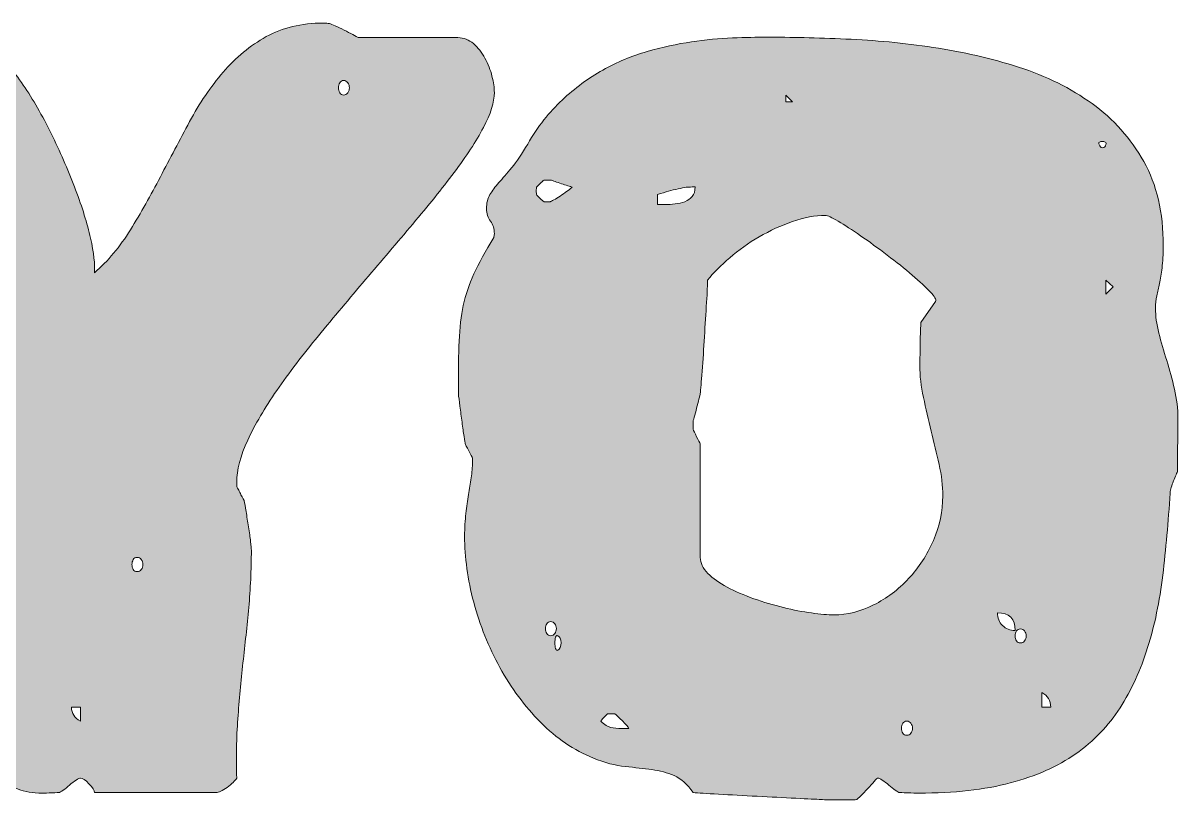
# Model space of a CAD drawing. Header units: inches. Extents: x 148 to 933, y -904 to -174.
# Drawn here: x 353.2 to 534.1, y -559.5 to -437.8 of the extents above; entities that cross this region are included whole.
import ezdxf

# ---------------------------------------------------------------- set-up
doc = ezdxf.new("R2010")
doc.units = ezdxf.units.IN
doc.header["$MEASUREMENT"] = 0
doc.layers.add('Layer 1', color=7, linetype='Continuous')

# ---------------------------------------------------------------- blocks, each defined once
blk = doc.blocks.new('block 4')
at = {"layer": 'Layer 1', "true_color": 0xce432c}
h = blk.add_hatch(color=22, dxfattribs=at)
h.dxf.hatch_style = 2
edge = h.paths.add_edge_path()
edge.add_spline(control_points=[(351.07, -538.25), (350.96, -537.22), (350.73, -535.89), (350.37, -534.29), (350.02, -532.68), (349.64, -531.02), (349.23, -529.3), (348.82, -527.59), (348.45, -525.91), (348.13, -524.28), (347.8, -522.65), (347.63, -521.29), (347.63, -520.19), (347.63, -518.78), (347.84, -517.46), (348.25, -516.23), (348.66, -515.01), (348.86, -513.74), (348.86, -512.43), (348.86, -510.91), (348.52, -509.24), (347.84, -507.41), (347.16, -505.58), (346.41, -503.64), (345.59, -501.57), (344.78, -499.5), (344.03, -497.32), (343.35, -495.03), (342.66, -492.75), (342.33, -490.43), (342.33, -488.09), (342.16, -488.09), (341.9, -488.14), (341.55, -488.25), (341.19, -488.36), (340.79, -488.5), (340.32, -488.66), (339.86, -488.82), (339.41, -488.96), (338.98, -489.07), (338.54, -489.18), (338.19, -489.23), (337.91, -489.23), (337.8, -489.23), (337.72, -489.21), (337.67, -489.15), (336.47, -488.55), (334.94, -487.27), (333.09, -485.31), (331.24, -483.35), (329.28, -481), (327.21, -478.24), (325.14, -475.5), (323.06, -472.52), (320.96, -469.3), (318.86, -466.09), (316.99, -462.93), (315.33, -459.82), (313.66, -456.72), (312.32, -453.82), (311.28, -451.12), (310.25, -448.43), (309.73, -446.24), (309.73, -444.55), (309.73, -444.28), (309.87, -443.89), (310.14, -443.4), (310.41, -442.91), (310.74, -442.42), (311.12, -441.93), (311.5, -441.44), (311.87, -441.01), (312.22, -440.63), (312.57, -440.25), (312.86, -440.05), (313.08, -440.05), (313.08, -440.05), (344.37, -440.05), (344.37, -440.05), (345.78, -440.05), (347.28, -440.79), (348.86, -442.26), (350.44, -443.73), (351.99, -445.61), (353.52, -447.9), (355.04, -450.18), (356.48, -452.74), (357.85, -455.58), (359.21, -458.41), (360.41, -461.19), (361.44, -463.91), (362.48, -466.63), (363.25, -469.15), (363.77, -471.47), (364.29, -473.78), (364.49, -475.59), (364.38, -476.9), (366.51, -475.05), (368.38, -472.8), (370.02, -470.16), (371.65, -467.52), (373.22, -464.75), (374.72, -461.87), (376.21, -458.98), (377.74, -456.09), (379.29, -453.21), (380.84, -450.32), (382.6, -447.73), (384.56, -445.45), (386.52, -443.16), (388.77, -441.31), (391.3, -439.89), (393.83, -438.48), (396.81, -437.77), (400.25, -437.77), (400.25, -437.77), (400.82, -437.77), (400.82, -437.77), (400.93, -437.82), (401.06, -437.85), (401.22, -437.85), (401.39, -437.9), (401.69, -438.03), (402.12, -438.22), (402.56, -438.41), (403.02, -438.62), (403.51, -438.87), (404, -439.11), (404.45, -439.35), (404.86, -439.56), (405.27, -439.78), (405.56, -439.95), (405.72, -440.05), (405.72, -440.05), (421.32, -440.05), (421.32, -440.05), (422.25, -440.05), (423.06, -440.37), (423.77, -440.99), (424.48, -441.62), (425.08, -442.38), (425.57, -443.28), (426.06, -444.18), (426.43, -445.12), (426.67, -446.1), (426.92, -447.08), (427.04, -447.92), (427.04, -448.63), (427.04, -450.16), (426.47, -452), (425.32, -454.15), (424.18, -456.3), (422.66, -458.64), (420.75, -461.17), (418.84, -463.7), (416.68, -466.4), (414.26, -469.26), (411.83, -472.12), (409.37, -475.02), (406.86, -477.96), (404.36, -480.9), (401.89, -483.84), (399.47, -486.78), (397.04, -489.72), (394.88, -492.57), (392.97, -495.32), (391.07, -498.07), (389.54, -500.67), (388.4, -503.12), (387.26, -505.57), (386.68, -507.78), (386.68, -509.74), (386.68, -509.74), (386.68, -510.39), (386.68, -510.39), (386.68, -510.45), (386.75, -510.58), (386.89, -510.8), (387.02, -511.02), (387.15, -511.25), (387.26, -511.49), (387.36, -511.74), (387.49, -511.97), (387.62, -512.19), (387.76, -512.41), (387.83, -512.54), (387.83, -512.6), (387.94, -512.98), (388.04, -513.55), (388.15, -514.31), (388.26, -515.08), (388.39, -515.88), (388.52, -516.72), (388.66, -517.57), (388.77, -518.33), (388.85, -519.01), (388.93, -519.69), (388.97, -520.14), (388.97, -520.36), (388.97, -523.46), (388.83, -526.46), (388.56, -529.34), (388.29, -532.23), (387.99, -535.12), (387.66, -538), (387.34, -540.89), (387.06, -543.82), (386.85, -546.79), (386.63, -549.75), (386.57, -552.84), (386.68, -556.06), (386.41, -556.49), (385.91, -556.98), (385.17, -557.53), (384.44, -558.07), (383.85, -558.34), (383.42, -558.34), (383.42, -558.34), (364.38, -558.34), (364.38, -558.34), (364.38, -558.02), (364.1, -557.55), (363.52, -556.96), (362.95, -556.36), (362.5, -556.06), (362.18, -556.06), (362.07, -556.06), (361.85, -556.17), (361.52, -556.38), (361.2, -556.6), (360.85, -556.86), (360.5, -557.16), (360.15, -557.46), (359.81, -557.73), (359.48, -557.98), (359.15, -558.22), (358.94, -558.34), (358.83, -558.34), (358.77, -558.34), (358.42, -558.36), (357.76, -558.39), (357.11, -558.41), (356.59, -558.43), (356.21, -558.43), (354.69, -558.43), (353.44, -558.22), (352.45, -557.81), (351.47, -557.41), (350.71, -556.82), (350.17, -556.06), (349.62, -555.3), (349.24, -554.36), (349.02, -553.24), (348.81, -552.12), (348.7, -550.86), (348.7, -549.44), (348.7, -548.46), (348.82, -547.52), (349.06, -546.62), (349.31, -545.72), (349.58, -544.84), (349.88, -543.97), (350.18, -543.1), (350.45, -542.24), (350.7, -541.39), (350.94, -540.55), (351.07, -539.72), (351.07, -538.9), (351.07, -538.9), (351.07, -538.25), (351.07, -538.25)], knot_values=[0, 0, 0, 0, 1, 1, 1, 2, 2, 2, 3, 3, 3, 4, 4, 4, 5, 5, 5, 6, 6, 6, 7, 7, 7, 8, 8, 8, 9, 9, 9, 10, 10, 10, 11, 11, 11, 12, 12, 12, 13, 13, 13, 14, 14, 14, 15, 15, 15, 16, 16, 16, 17, 17, 17, 18, 18, 18, 19, 19, 19, 20, 20, 20, 21, 21, 21, 22, 22, 22, 23, 23, 23, 24, 24, 24, 25, 25, 25, 26, 26, 26, 27, 27, 27, 28, 28, 28, 29, 29, 29, 30, 30, 30, 31, 31, 31, 32, 32, 32, 33, 33, 33, 34, 34, 34, 35, 35, 35, 36, 36, 36, 37, 37, 37, 38, 38, 38, 39, 39, 39, 40, 40, 40, 41, 41, 41, 42, 42, 42, 43, 43, 43, 44, 44, 44, 45, 45, 45, 46, 46, 46, 47, 47, 47, 48, 48, 48, 49, 49, 49, 50, 50, 50, 51, 51, 51, 52, 52, 52, 53, 53, 53, 54, 54, 54, 55, 55, 55, 56, 56, 56, 57, 57, 57, 58, 58, 58, 59, 59, 59, 60, 60, 60, 61, 61, 61, 62, 62, 62, 63, 63, 63, 64, 64, 64, 65, 65, 65, 66, 66, 66, 67, 67, 67, 68, 68, 68, 69, 69, 69, 70, 70, 70, 71, 71, 71, 72, 72, 72, 73, 73, 73, 74, 74, 74, 75, 75, 75, 76, 76, 76, 77, 77, 77, 78, 78, 78, 79, 79, 79, 80, 80, 80, 81, 81, 81, 82, 82, 82, 83, 83, 83, 84, 84, 84, 85, 85, 85, 86, 86, 86, 87, 87, 87, 88, 88, 88, 89, 89, 89, 90, 90, 90, 90], degree=3, periodic=1)
edge = h.paths.add_edge_path()
edge.add_spline(control_points=[(327.05, -451.25), (327.05, -451.25), (327.62, -451.25), (327.62, -451.25), (327.73, -450.43), (327.54, -449.79), (327.05, -449.33), (326.56, -448.86), (325.95, -448.52), (325.21, -448.3), (324.47, -448.09), (323.71, -447.95), (322.92, -447.9), (322.13, -447.84), (321.47, -447.81), (320.92, -447.81), (320.81, -447.81), (320.62, -447.83), (320.35, -447.86), (320.08, -447.88), (319.89, -447.9), (319.78, -447.9), (320.05, -448.33), (320.55, -448.77), (321.29, -449.2), (322.02, -449.64), (322.77, -449.99), (323.54, -450.27), (324.41, -450.65), (325.39, -450.97), (326.48, -451.25), (326.48, -451.25), (327.05, -451.25), (327.05, -451.25)], knot_values=[0, 0, 0, 0, 1, 1, 1, 2, 2, 2, 3, 3, 3, 4, 4, 4, 5, 5, 5, 6, 6, 6, 7, 7, 7, 8, 8, 8, 9, 9, 9, 10, 10, 10, 11, 11, 11, 11], degree=3, periodic=1)
edge = h.paths.add_edge_path()
edge.add_spline(control_points=[(328.76, -452.39), (328.82, -452.5), (328.98, -452.69), (329.25, -452.96), (329.53, -453.23), (329.72, -453.4), (329.83, -453.45), (329.83, -453.45), (330.07, -453.45), (330.07, -453.45), (330.12, -453.51), (330.23, -453.53), (330.4, -453.53), (330.45, -453.53), (330.55, -453.52), (330.68, -453.49), (330.82, -453.47), (330.91, -453.45), (330.97, -453.45), (330.86, -453.34), (330.67, -453.15), (330.4, -452.88), (330.12, -452.61), (329.93, -452.44), (329.83, -452.39), (329.83, -452.34), (329.76, -452.31), (329.62, -452.31), (329.49, -452.31), (329.36, -452.31), (329.25, -452.31), (329.2, -452.31), (329.12, -452.31), (329.01, -452.31), (328.9, -452.31), (328.82, -452.34), (328.76, -452.39)], knot_values=[0, 0, 0, 0, 1, 1, 1, 2, 2, 2, 3, 3, 3, 4, 4, 4, 5, 5, 5, 6, 6, 6, 7, 7, 7, 8, 8, 8, 9, 9, 9, 10, 10, 10, 11, 11, 11, 12, 12, 12, 12], degree=3, periodic=1)
edge = h.paths.add_edge_path()
edge.add_spline(control_points=[(332.03, -453.45), (331.76, -453.45), (331.55, -453.56), (331.42, -453.78), (331.28, -454), (331.21, -454.26), (331.21, -454.56), (331.21, -454.85), (331.28, -455.11), (331.42, -455.33), (331.55, -455.55), (331.76, -455.66), (332.03, -455.66), (332.3, -455.66), (332.52, -455.55), (332.68, -455.33), (332.85, -455.11), (332.93, -454.85), (332.93, -454.56), (332.93, -454.26), (332.85, -454), (332.68, -453.78), (332.52, -453.56), (332.3, -453.45), (332.03, -453.45)], knot_values=[0, 0, 0, 0, 1, 1, 1, 2, 2, 2, 3, 3, 3, 4, 4, 4, 5, 5, 5, 6, 6, 6, 7, 7, 7, 8, 8, 8, 8], degree=3, periodic=1)
edge = h.paths.add_edge_path()
edge.add_spline(control_points=[(345.43, -462.36), (345.7, -463.06), (346.2, -463.5), (346.94, -463.66), (347.68, -463.83), (348.29, -463.91), (348.78, -463.91), (348.78, -463.91), (348.78, -462.36), (348.78, -462.36), (348.78, -462.36), (345.43, -462.36), (345.43, -462.36)], knot_values=[0, 0, 0, 0, 1, 1, 1, 2, 2, 2, 3, 3, 3, 4, 4, 4, 4], degree=3, periodic=1)
edge = h.paths.add_edge_path()
edge.add_spline(control_points=[(360.79, -544.95), (360.79, -545.93), (361.25, -546.66), (362.18, -547.15), (362.18, -547.15), (362.18, -544.95), (362.18, -544.95), (362.18, -544.95), (360.79, -544.95), (360.79, -544.95)], knot_values=[0, 0, 0, 0, 1, 1, 1, 2, 2, 2, 3, 3, 3, 3], degree=3, periodic=1)
edge = h.paths.add_edge_path()
edge.add_spline(control_points=[(371.08, -521.5), (370.81, -521.5), (370.6, -521.61), (370.47, -521.83), (370.33, -522.05), (370.26, -522.31), (370.26, -522.6), (370.26, -522.9), (370.33, -523.16), (370.47, -523.38), (370.6, -523.6), (370.81, -523.71), (371.08, -523.71), (371.35, -523.71), (371.57, -523.6), (371.73, -523.38), (371.9, -523.16), (371.98, -522.9), (371.98, -522.6), (371.98, -522.31), (371.9, -522.05), (371.73, -521.83), (371.57, -521.61), (371.35, -521.5), (371.08, -521.5)], knot_values=[0, 0, 0, 0, 1, 1, 1, 2, 2, 2, 3, 3, 3, 4, 4, 4, 5, 5, 5, 6, 6, 6, 7, 7, 7, 8, 8, 8, 8], degree=3, periodic=1)
edge = h.paths.add_edge_path()
edge.add_spline(control_points=[(403.43, -446.75), (403.16, -446.75), (402.95, -446.88), (402.82, -447.12), (402.68, -447.37), (402.61, -447.62), (402.61, -447.9), (402.61, -448.17), (402.68, -448.43), (402.82, -448.67), (402.95, -448.92), (403.16, -449.04), (403.43, -449.04), (403.7, -449.04), (403.92, -448.92), (404.08, -448.67), (404.25, -448.43), (404.33, -448.17), (404.33, -447.9), (404.33, -447.62), (404.25, -447.37), (404.08, -447.12), (403.92, -446.88), (403.7, -446.75), (403.43, -446.75)], knot_values=[0, 0, 0, 0, 1, 1, 1, 2, 2, 2, 3, 3, 3, 4, 4, 4, 5, 5, 5, 6, 6, 6, 7, 7, 7, 8, 8, 8, 8], degree=3, periodic=1)
h = blk.add_hatch(color=22, dxfattribs=at)
h.dxf.hatch_style = 2
edge = h.paths.add_edge_path()
edge.add_spline(control_points=[(422.47, -503.69), (422.47, -503.58), (422.41, -503.2), (422.3, -502.55), (422.19, -501.9), (422.08, -501.15), (421.98, -500.3), (421.87, -499.46), (421.76, -498.63), (421.65, -497.81), (421.54, -496.99), (421.46, -496.34), (421.4, -495.85), (421.4, -495.85), (421.4, -495.36), (421.4, -495.36), (421.4, -492.25), (421.44, -489.67), (421.53, -487.6), (421.61, -485.53), (421.83, -483.66), (422.18, -482), (422.53, -480.34), (423.09, -478.7), (423.85, -477.06), (424.62, -475.43), (425.65, -473.52), (426.96, -471.34), (426.96, -471.29), (426.97, -471.21), (427, -471.1), (427.03, -470.99), (427.04, -470.88), (427.04, -470.77), (427.04, -470.01), (426.84, -469.35), (426.43, -468.81), (426.02, -468.27), (425.81, -467.61), (425.81, -466.85), (425.81, -465.98), (425.99, -465.24), (426.35, -464.64), (426.7, -464.04), (427.16, -463.42), (427.74, -462.77), (428.31, -462.11), (428.99, -461.32), (429.78, -460.4), (430.57, -459.47), (431.4, -458.24), (432.27, -456.72), (433.85, -454), (435.65, -451.69), (437.66, -449.82), (439.67, -447.94), (441.8, -446.37), (444.03, -445.12), (446.27, -443.87), (448.58, -442.9), (450.98, -442.22), (453.37, -441.54), (455.69, -441.03), (457.92, -440.71), (460.15, -440.38), (462.29, -440.18), (464.33, -440.09), (466.38, -440.01), (468.16, -439.97), (469.68, -439.97), (473.44, -439.97), (477.58, -440.07), (482.1, -440.26), (486.62, -440.45), (491.18, -440.88), (495.79, -441.57), (500.39, -442.25), (504.85, -443.28), (509.18, -444.67), (513.51, -446.06), (517.35, -447.97), (520.7, -450.39), (524.05, -452.81), (526.75, -455.83), (528.79, -459.46), (530.83, -463.08), (531.85, -467.48), (531.85, -472.65), (531.85, -474.01), (531.78, -475.17), (531.65, -476.12), (531.51, -477.07), (531.37, -477.89), (531.24, -478.57), (531.1, -479.25), (530.97, -479.89), (530.83, -480.49), (530.69, -481.09), (530.63, -481.75), (530.63, -482.45), (530.63, -483.65), (530.8, -484.94), (531.16, -486.33), (531.51, -487.72), (531.92, -489.15), (532.38, -490.62), (532.85, -492.09), (533.25, -493.59), (533.61, -495.12), (533.96, -496.64), (534.14, -498.19), (534.14, -499.77), (534.14, -500.1), (534.14, -500.66), (534.14, -501.45), (534.14, -502.24), (534.13, -503.07), (534.1, -503.94), (534.07, -504.81), (534.06, -505.64), (534.06, -506.43), (534.06, -507.22), (534.06, -507.78), (534.06, -508.1), (534, -508.21), (533.91, -508.43), (533.77, -508.76), (533.64, -509.08), (533.5, -509.43), (533.36, -509.78), (533.23, -510.13), (533.12, -510.46), (533.04, -510.76), (532.95, -511.06), (532.91, -511.29), (532.91, -511.45), (532.64, -515.92), (532.26, -520.19), (531.77, -524.28), (531.28, -528.36), (530.49, -532.15), (529.4, -535.63), (528.31, -539.12), (526.87, -542.27), (525.07, -545.07), (523.27, -547.88), (520.96, -550.27), (518.13, -552.26), (515.3, -554.25), (511.88, -555.77), (507.88, -556.83), (503.87, -557.9), (499.09, -558.43), (493.54, -558.43), (493.1, -558.43), (492.5, -558.41), (491.74, -558.39), (490.98, -558.36), (490.57, -558.34), (490.52, -558.34), (490.41, -558.34), (490.19, -558.22), (489.86, -557.98), (489.54, -557.73), (489.19, -557.46), (488.84, -557.16), (488.49, -556.86), (488.15, -556.6), (487.82, -556.38), (487.49, -556.17), (487.27, -556.06), (487.17, -556.06), (487.06, -556.06), (486.85, -556.24), (486.55, -556.59), (486.25, -556.94), (485.91, -557.32), (485.53, -557.73), (485.15, -558.14), (484.8, -558.51), (484.47, -558.83), (484.14, -559.16), (483.92, -559.35), (483.82, -559.41), (483.82, -559.46), (483.52, -559.49), (482.92, -559.49), (482.32, -559.49), (481.86, -559.49), (481.53, -559.49), (481.2, -559.49), (480.62, -559.49), (479.77, -559.49), (478.93, -559.49), (478.43, -559.46), (478.26, -559.41), (477.5, -559.41), (476.16, -559.35), (474.26, -559.24), (472.35, -559.13), (470.34, -559.02), (468.21, -558.92), (466.09, -558.81), (464.07, -558.7), (462.17, -558.59), (460.26, -558.48), (458.93, -558.4), (458.17, -558.34), (457.29, -557.04), (456.31, -556.15), (455.22, -555.69), (454.13, -555.23), (452.96, -554.91), (451.71, -554.75), (450.46, -554.59), (449.07, -554.42), (447.54, -554.26), (446.02, -554.1), (444.36, -553.66), (442.56, -552.95), (439.51, -551.7), (436.75, -549.82), (434.27, -547.32), (431.79, -544.81), (429.67, -541.95), (427.9, -538.74), (426.13, -535.53), (424.77, -532.12), (423.81, -528.53), (422.86, -524.93), (422.38, -521.48), (422.38, -518.15), (422.38, -516.85), (422.45, -515.66), (422.59, -514.6), (422.72, -513.54), (422.86, -512.56), (423, -511.66), (423.13, -510.76), (423.27, -509.89), (423.4, -509.04), (423.54, -508.2), (423.61, -507.34), (423.61, -506.47), (423.61, -506.47), (423.61, -505.9), (423.61, -505.9), (423.56, -505.79), (423.36, -505.42), (423.04, -504.8), (422.71, -504.17), (422.52, -503.8), (422.47, -503.69)], knot_values=[0, 0, 0, 0, 1, 1, 1, 2, 2, 2, 3, 3, 3, 4, 4, 4, 5, 5, 5, 6, 6, 6, 7, 7, 7, 8, 8, 8, 9, 9, 9, 10, 10, 10, 11, 11, 11, 12, 12, 12, 13, 13, 13, 14, 14, 14, 15, 15, 15, 16, 16, 16, 17, 17, 17, 18, 18, 18, 19, 19, 19, 20, 20, 20, 21, 21, 21, 22, 22, 22, 23, 23, 23, 24, 24, 24, 25, 25, 25, 26, 26, 26, 27, 27, 27, 28, 28, 28, 29, 29, 29, 30, 30, 30, 31, 31, 31, 32, 32, 32, 33, 33, 33, 34, 34, 34, 35, 35, 35, 36, 36, 36, 37, 37, 37, 38, 38, 38, 39, 39, 39, 40, 40, 40, 41, 41, 41, 42, 42, 42, 43, 43, 43, 44, 44, 44, 45, 45, 45, 46, 46, 46, 47, 47, 47, 48, 48, 48, 49, 49, 49, 50, 50, 50, 51, 51, 51, 52, 52, 52, 53, 53, 53, 54, 54, 54, 55, 55, 55, 56, 56, 56, 57, 57, 57, 58, 58, 58, 59, 59, 59, 60, 60, 60, 61, 61, 61, 62, 62, 62, 63, 63, 63, 64, 64, 64, 65, 65, 65, 66, 66, 66, 67, 67, 67, 68, 68, 68, 69, 69, 69, 70, 70, 70, 71, 71, 71, 72, 72, 72, 73, 73, 73, 74, 74, 74, 75, 75, 75, 76, 76, 76, 77, 77, 77, 78, 78, 78, 79, 79, 79, 80, 80, 80, 81, 81, 81, 82, 82, 82, 83, 83, 83, 84, 84, 84, 84], degree=3, periodic=1)
edge = h.paths.add_edge_path()
edge.add_spline(control_points=[(433.66, -463.5), (433.66, -463.5), (433.66, -463.74), (433.66, -463.74), (433.6, -463.8), (433.58, -463.91), (433.58, -464.07), (433.58, -464.18), (433.59, -464.29), (433.62, -464.4), (433.64, -464.51), (433.66, -464.59), (433.66, -464.64), (433.71, -464.75), (433.89, -464.94), (434.19, -465.21), (434.49, -465.49), (434.69, -465.65), (434.8, -465.71), (434.8, -465.76), (434.87, -465.79), (435.01, -465.79), (435.14, -465.79), (435.24, -465.79), (435.29, -465.79), (435.4, -465.79), (435.52, -465.79), (435.66, -465.79), (435.79, -465.79), (435.86, -465.76), (435.86, -465.71), (436.03, -465.65), (436.27, -465.53), (436.6, -465.34), (436.92, -465.15), (437.26, -464.93), (437.62, -464.69), (437.97, -464.44), (438.3, -464.21), (438.6, -463.99), (438.9, -463.77), (439.1, -463.61), (439.21, -463.5), (439.1, -463.45), (438.89, -463.36), (438.56, -463.25), (438.23, -463.15), (437.89, -463.04), (437.54, -462.93), (437.18, -462.82), (436.86, -462.71), (436.56, -462.6), (436.26, -462.49), (436.03, -462.41), (435.86, -462.36), (435.86, -462.36), (435.29, -462.36), (435.29, -462.36), (435.29, -462.36), (434.8, -462.36), (434.8, -462.36), (434.69, -462.47), (434.49, -462.66), (434.19, -462.93), (433.89, -463.2), (433.71, -463.39), (433.66, -463.5)], knot_values=[0, 0, 0, 0, 1, 1, 1, 2, 2, 2, 3, 3, 3, 4, 4, 4, 5, 5, 5, 6, 6, 6, 7, 7, 7, 8, 8, 8, 9, 9, 9, 10, 10, 10, 11, 11, 11, 12, 12, 12, 13, 13, 13, 14, 14, 14, 15, 15, 15, 16, 16, 16, 17, 17, 17, 18, 18, 18, 19, 19, 19, 20, 20, 20, 21, 21, 21, 22, 22, 22, 22], degree=3, periodic=1)
edge = h.paths.add_edge_path()
edge.add_spline(control_points=[(435.86, -531.55), (435.59, -531.55), (435.39, -531.66), (435.25, -531.88), (435.11, -532.1), (435.05, -532.35), (435.05, -532.65), (435.05, -532.95), (435.11, -533.21), (435.25, -533.43), (435.39, -533.65), (435.59, -533.76), (435.86, -533.76), (436.14, -533.76), (436.35, -533.65), (436.52, -533.43), (436.68, -533.21), (436.76, -532.95), (436.76, -532.65), (436.76, -532.35), (436.68, -532.1), (436.52, -531.88), (436.35, -531.66), (436.14, -531.55), (435.86, -531.55)], knot_values=[0, 0, 0, 0, 1, 1, 1, 2, 2, 2, 3, 3, 3, 4, 4, 4, 5, 5, 5, 6, 6, 6, 7, 7, 7, 8, 8, 8, 8], degree=3, periodic=1)
edge = h.paths.add_edge_path()
edge.add_spline(control_points=[(437.01, -533.76), (436.84, -533.65), (436.72, -533.73), (436.64, -534), (436.56, -534.27), (436.52, -534.57), (436.52, -534.9), (436.52, -535.23), (436.56, -535.51), (436.64, -535.76), (436.72, -536), (436.84, -536.1), (437.01, -536.04), (437.33, -535.83), (437.5, -535.43), (437.5, -534.86), (437.5, -534.29), (437.33, -533.92), (437.01, -533.76)], knot_values=[0, 0, 0, 0, 1, 1, 1, 2, 2, 2, 3, 3, 3, 4, 4, 4, 5, 5, 5, 6, 6, 6, 6], degree=3, periodic=1)
edge = h.paths.add_edge_path()
edge.add_spline(control_points=[(443.71, -547.15), (444.3, -547.7), (444.84, -548.02), (445.3, -548.13), (445.76, -548.24), (446.35, -548.3), (447.06, -548.3), (447.06, -548.3), (448.12, -548.3), (448.12, -548.3), (448.01, -548.08), (447.67, -547.69), (447.1, -547.11), (446.52, -546.54), (446.13, -546.17), (445.91, -546.01), (445.91, -546.01), (445.42, -546.01), (445.42, -546.01), (445.42, -546.01), (444.77, -546.01), (444.77, -546.01), (444.66, -546.12), (444.47, -546.31), (444.2, -546.58), (443.92, -546.85), (443.76, -547.04), (443.71, -547.15)], knot_values=[0, 0, 0, 0, 1, 1, 1, 2, 2, 2, 3, 3, 3, 4, 4, 4, 5, 5, 5, 6, 6, 6, 7, 7, 7, 8, 8, 8, 9, 9, 9, 9], degree=3, periodic=1)
edge = h.paths.add_edge_path()
edge.add_spline(control_points=[(452.61, -466.2), (452.61, -466.2), (453.75, -466.2), (453.75, -466.2), (454.3, -466.2), (454.84, -466.17), (455.39, -466.11), (455.93, -466.06), (456.44, -465.94), (456.9, -465.75), (457.36, -465.56), (457.74, -465.28), (458.04, -464.93), (458.34, -464.58), (458.49, -464.07), (458.49, -463.42), (458.38, -463.42), (458.15, -463.43), (457.8, -463.46), (457.44, -463.49), (457.21, -463.5), (457.1, -463.5), (456.78, -463.55), (456.35, -463.64), (455.84, -463.74), (455.32, -463.85), (454.82, -463.98), (454.33, -464.11), (453.84, -464.25), (453.26, -464.43), (452.61, -464.64), (452.61, -464.64), (452.61, -466.2), (452.61, -466.2)], knot_values=[0, 0, 0, 0, 1, 1, 1, 2, 2, 2, 3, 3, 3, 4, 4, 4, 5, 5, 5, 6, 6, 6, 7, 7, 7, 8, 8, 8, 9, 9, 9, 10, 10, 10, 11, 11, 11, 11], degree=3, periodic=1)
edge = h.paths.add_edge_path()
edge.add_spline(control_points=[(458.17, -500.92), (458.17, -500.92), (458.17, -501.41), (458.17, -501.41), (458.27, -501.62), (458.46, -502.02), (458.74, -502.59), (459.01, -503.16), (459.2, -503.53), (459.31, -503.69), (459.31, -503.69), (459.31, -521.5), (459.31, -521.5), (459.31, -522.37), (459.7, -523.2), (460.49, -523.99), (461.28, -524.78), (462.29, -525.5), (463.52, -526.16), (464.74, -526.81), (466.13, -527.41), (467.68, -527.96), (469.23, -528.5), (470.79, -528.96), (472.34, -529.34), (473.89, -529.73), (475.36, -530.01), (476.75, -530.2), (478.14, -530.39), (479.3, -530.49), (480.22, -530.49), (482.35, -530.49), (484.43, -529.97), (486.47, -528.94), (488.51, -527.9), (490.34, -526.53), (491.95, -524.81), (493.55, -523.09), (494.85, -521.11), (495.83, -518.85), (496.81, -516.59), (497.3, -514.26), (497.3, -511.86), (497.3, -510.28), (497.11, -508.64), (496.72, -506.92), (496.34, -505.2), (495.93, -503.46), (495.5, -501.69), (495.06, -499.92), (494.65, -498.17), (494.27, -496.42), (493.89, -494.68), (493.7, -493.02), (493.7, -491.44), (493.7, -491), (493.71, -490.42), (493.74, -489.68), (493.77, -488.95), (493.78, -488.21), (493.78, -487.48), (493.78, -486.74), (493.8, -486.1), (493.82, -485.56), (493.85, -485.01), (493.87, -484.71), (493.87, -484.66), (493.87, -484.66), (496.15, -481.39), (496.15, -481.39), (496.32, -481.12), (496.04, -480.61), (495.34, -479.88), (494.63, -479.14), (493.69, -478.27), (492.52, -477.26), (491.35, -476.26), (490.04, -475.21), (488.6, -474.12), (487.15, -473.03), (485.76, -472.02), (484.43, -471.1), (483.09, -470.17), (481.92, -469.41), (480.92, -468.81), (479.91, -468.21), (479.24, -467.91), (478.92, -467.91), (477.28, -467.91), (475.57, -468.23), (473.77, -468.85), (471.97, -469.48), (470.23, -470.28), (468.54, -471.26), (466.85, -472.24), (465.31, -473.33), (463.92, -474.53), (462.54, -475.73), (461.38, -476.9), (460.45, -478.04), (460.45, -478.7), (460.4, -479.87), (460.29, -481.55), (460.18, -483.24), (460.07, -485.03), (459.96, -486.91), (459.85, -488.78), (459.73, -490.58), (459.6, -492.3), (459.46, -494.01), (459.36, -495.2), (459.31, -495.85), (459.31, -495.96), (459.24, -496.23), (459.1, -496.67), (458.97, -497.1), (458.85, -497.58), (458.74, -498.1), (458.63, -498.61), (458.51, -499.09), (458.37, -499.53), (458.23, -499.96), (458.17, -500.24), (458.17, -500.34), (458.17, -500.34), (458.17, -500.92), (458.17, -500.92)], knot_values=[0, 0, 0, 0, 1, 1, 1, 2, 2, 2, 3, 3, 3, 4, 4, 4, 5, 5, 5, 6, 6, 6, 7, 7, 7, 8, 8, 8, 9, 9, 9, 10, 10, 10, 11, 11, 11, 12, 12, 12, 13, 13, 13, 14, 14, 14, 15, 15, 15, 16, 16, 16, 17, 17, 17, 18, 18, 18, 19, 19, 19, 20, 20, 20, 21, 21, 21, 22, 22, 22, 23, 23, 23, 24, 24, 24, 25, 25, 25, 26, 26, 26, 27, 27, 27, 28, 28, 28, 29, 29, 29, 30, 30, 30, 31, 31, 31, 32, 32, 32, 33, 33, 33, 34, 34, 34, 35, 35, 35, 36, 36, 36, 37, 37, 37, 38, 38, 38, 39, 39, 39, 40, 40, 40, 41, 41, 41, 42, 42, 42, 42], degree=3, periodic=1)
h.paths.add_polyline_path([(472.71, -450.1), (473.77, -450.1), (472.71, -449.04)])
edge = h.paths.add_edge_path()
edge.add_spline(control_points=[(491.66, -547.15), (491.39, -547.15), (491.18, -547.26), (491.05, -547.48), (490.91, -547.7), (490.84, -547.96), (490.84, -548.26), (490.84, -548.56), (490.91, -548.82), (491.05, -549.03), (491.18, -549.25), (491.39, -549.36), (491.66, -549.36), (491.93, -549.36), (492.15, -549.25), (492.31, -549.03), (492.48, -548.82), (492.56, -548.56), (492.56, -548.26), (492.56, -547.96), (492.48, -547.7), (492.31, -547.48), (492.15, -547.26), (491.93, -547.15), (491.66, -547.15)], knot_values=[0, 0, 0, 0, 1, 1, 1, 2, 2, 2, 3, 3, 3, 4, 4, 4, 5, 5, 5, 6, 6, 6, 7, 7, 7, 8, 8, 8, 8], degree=3, periodic=1)
edge = h.paths.add_edge_path()
edge.add_spline(control_points=[(508.65, -532.94), (508.65, -531.09), (507.73, -530.16), (505.87, -530.16), (505.87, -530.98), (506.13, -531.65), (506.65, -532.16), (507.17, -532.68), (507.83, -532.94), (508.65, -532.94)], knot_values=[0, 0, 0, 0, 1, 1, 1, 2, 2, 2, 3, 3, 3, 3], degree=3, periodic=1)
edge = h.paths.add_edge_path()
edge.add_spline(control_points=[(509.47, -532.69), (509.19, -532.69), (508.99, -532.8), (508.86, -533.02), (508.72, -533.24), (508.65, -533.5), (508.65, -533.8), (508.65, -534.1), (508.72, -534.36), (508.86, -534.57), (508.99, -534.79), (509.19, -534.9), (509.47, -534.9), (509.74, -534.9), (509.96, -534.79), (510.12, -534.57), (510.29, -534.36), (510.37, -534.1), (510.37, -533.8), (510.37, -533.5), (510.29, -533.24), (510.12, -533.02), (509.96, -532.8), (509.74, -532.69), (509.47, -532.69)], knot_values=[0, 0, 0, 0, 1, 1, 1, 2, 2, 2, 3, 3, 3, 4, 4, 4, 5, 5, 5, 6, 6, 6, 7, 7, 7, 8, 8, 8, 8], degree=3, periodic=1)
edge = h.paths.add_edge_path()
edge.add_spline(control_points=[(514.21, -544.95), (514.21, -543.91), (513.74, -543.15), (512.82, -542.66), (512.82, -542.66), (512.82, -544.95), (512.82, -544.95), (512.82, -544.95), (514.21, -544.95), (514.21, -544.95)], knot_values=[0, 0, 0, 0, 1, 1, 1, 2, 2, 2, 3, 3, 3, 3], degree=3, periodic=1)
edge = h.paths.add_edge_path()
edge.add_spline(control_points=[(522.87, -456.8), (522.92, -456.64), (522.88, -456.51), (522.74, -456.43), (522.61, -456.35), (522.46, -456.31), (522.29, -456.31), (522.13, -456.31), (521.98, -456.35), (521.84, -456.43), (521.71, -456.51), (521.69, -456.64), (521.8, -456.8), (521.91, -457.13), (522.08, -457.29), (522.29, -457.29), (522.62, -457.29), (522.81, -457.13), (522.87, -456.8)], knot_values=[0, 0, 0, 0, 1, 1, 1, 2, 2, 2, 3, 3, 3, 4, 4, 4, 5, 5, 5, 6, 6, 6, 6], degree=3, periodic=1)
h.paths.add_polyline_path([(522.87, -478.04), (522.87, -480.25), (524.01, -479.1)])
at = {"layer": 'Layer 1', "lineweight": 0}
for points in [[(472.71, -450.1), (473.77, -450.1), (472.71, -449.04), (472.71, -450.1)], [(522.87, -478.04), (522.87, -480.25), (524.01, -479.1), (522.87, -478.04)]]:
    blk.add_lwpolyline(points, dxfattribs=at)
for points, knots in [([(351.07, -538.25), (350.96, -537.22), (350.73, -535.89), (350.37, -534.29), (350.02, -532.68), (349.64, -531.02), (349.23, -529.3), (348.82, -527.59), (348.45, -525.91), (348.13, -524.28), (347.8, -522.65), (347.63, -521.29), (347.63, -520.19), (347.63, -518.78), (347.84, -517.46), (348.25, -516.23), (348.66, -515.01), (348.86, -513.74), (348.86, -512.43), (348.86, -510.91), (348.52, -509.24), (347.84, -507.41), (347.16, -505.58), (346.41, -503.64), (345.59, -501.57), (344.78, -499.5), (344.03, -497.32), (343.35, -495.03), (342.66, -492.75), (342.33, -490.43), (342.33, -488.09), (342.16, -488.09), (341.9, -488.14), (341.55, -488.25), (341.19, -488.36), (340.79, -488.5), (340.32, -488.66), (339.86, -488.82), (339.41, -488.96), (338.98, -489.07), (338.54, -489.18), (338.19, -489.23), (337.91, -489.23), (337.8, -489.23), (337.72, -489.21), (337.67, -489.15), (336.47, -488.55), (334.94, -487.27), (333.09, -485.31), (331.24, -483.35), (329.28, -481), (327.21, -478.24), (325.14, -475.5), (323.06, -472.52), (320.96, -469.3), (318.86, -466.09), (316.99, -462.93), (315.33, -459.82), (313.66, -456.72), (312.32, -453.82), (311.28, -451.12), (310.25, -448.43), (309.73, -446.24), (309.73, -444.55), (309.73, -444.28), (309.87, -443.89), (310.14, -443.4), (310.41, -442.91), (310.74, -442.42), (311.12, -441.93), (311.5, -441.44), (311.87, -441.01), (312.22, -440.63), (312.57, -440.25), (312.86, -440.05), (313.08, -440.05), (313.08, -440.05), (344.37, -440.05), (344.37, -440.05), (345.78, -440.05), (347.28, -440.79), (348.86, -442.26), (350.44, -443.73), (351.99, -445.61), (353.52, -447.9), (355.04, -450.18), (356.48, -452.74), (357.85, -455.58), (359.21, -458.41), (360.41, -461.19), (361.44, -463.91), (362.48, -466.63), (363.25, -469.15), (363.77, -471.47), (364.29, -473.78), (364.49, -475.59), (364.38, -476.9), (366.51, -475.05), (368.38, -472.8), (370.02, -470.16), (371.65, -467.52), (373.22, -464.75), (374.72, -461.87), (376.21, -458.98), (377.74, -456.09), (379.29, -453.21), (380.84, -450.32), (382.6, -447.73), (384.56, -445.45), (386.52, -443.16), (388.77, -441.31), (391.3, -439.89), (393.83, -438.48), (396.81, -437.77), (400.25, -437.77), (400.25, -437.77), (400.82, -437.77), (400.82, -437.77), (400.93, -437.82), (401.06, -437.85), (401.22, -437.85), (401.39, -437.9), (401.69, -438.03), (402.12, -438.22), (402.56, -438.41), (403.02, -438.62), (403.51, -438.87), (404, -439.11), (404.45, -439.35), (404.86, -439.56), (405.27, -439.78), (405.56, -439.95), (405.72, -440.05), (405.72, -440.05), (421.32, -440.05), (421.32, -440.05), (422.25, -440.05), (423.06, -440.37), (423.77, -440.99), (424.48, -441.62), (425.08, -442.38), (425.57, -443.28), (426.06, -444.18), (426.43, -445.12), (426.67, -446.1), (426.92, -447.08), (427.04, -447.92), (427.04, -448.63), (427.04, -450.16), (426.47, -452), (425.32, -454.15), (424.18, -456.3), (422.66, -458.64), (420.75, -461.17), (418.84, -463.7), (416.68, -466.4), (414.26, -469.26), (411.83, -472.12), (409.37, -475.02), (406.86, -477.96), (404.36, -480.9), (401.89, -483.84), (399.47, -486.78), (397.04, -489.72), (394.88, -492.57), (392.97, -495.32), (391.07, -498.07), (389.54, -500.67), (388.4, -503.12), (387.26, -505.57), (386.68, -507.78), (386.68, -509.74), (386.68, -509.74), (386.68, -510.39), (386.68, -510.39), (386.68, -510.45), (386.75, -510.58), (386.89, -510.8), (387.02, -511.02), (387.15, -511.25), (387.26, -511.49), (387.36, -511.74), (387.49, -511.97), (387.62, -512.19), (387.76, -512.41), (387.83, -512.54), (387.83, -512.6), (387.94, -512.98), (388.04, -513.55), (388.15, -514.31), (388.26, -515.08), (388.39, -515.88), (388.52, -516.72), (388.66, -517.57), (388.77, -518.33), (388.85, -519.01), (388.93, -519.69), (388.97, -520.14), (388.97, -520.36), (388.97, -523.46), (388.83, -526.46), (388.56, -529.34), (388.29, -532.23), (387.99, -535.12), (387.66, -538), (387.34, -540.89), (387.06, -543.82), (386.85, -546.79), (386.63, -549.75), (386.57, -552.84), (386.68, -556.06), (386.41, -556.49), (385.91, -556.98), (385.17, -557.53), (384.44, -558.07), (383.85, -558.34), (383.42, -558.34), (383.42, -558.34), (364.38, -558.34), (364.38, -558.34), (364.38, -558.02), (364.1, -557.55), (363.52, -556.96), (362.95, -556.36), (362.5, -556.06), (362.18, -556.06), (362.07, -556.06), (361.85, -556.17), (361.52, -556.38), (361.2, -556.6), (360.85, -556.86), (360.5, -557.16), (360.15, -557.46), (359.81, -557.73), (359.48, -557.98), (359.15, -558.22), (358.94, -558.34), (358.83, -558.34), (358.77, -558.34), (358.42, -558.36), (357.76, -558.39), (357.11, -558.41), (356.59, -558.43), (356.21, -558.43), (354.69, -558.43), (353.44, -558.22), (352.45, -557.81), (351.47, -557.41), (350.71, -556.82), (350.17, -556.06), (349.62, -555.3), (349.24, -554.36), (349.02, -553.24), (348.81, -552.12), (348.7, -550.86), (348.7, -549.44), (348.7, -548.46), (348.82, -547.52), (349.06, -546.62), (349.31, -545.72), (349.58, -544.84), (349.88, -543.97), (350.18, -543.1), (350.45, -542.24), (350.7, -541.39), (350.94, -540.55), (351.07, -539.72), (351.07, -538.9), (351.07, -538.9), (351.07, -538.25), (351.07, -538.25)], [0, 0, 0, 0, 1, 1, 1, 2, 2, 2, 3, 3, 3, 4, 4, 4, 5, 5, 5, 6, 6, 6, 7, 7, 7, 8, 8, 8, 9, 9, 9, 10, 10, 10, 11, 11, 11, 12, 12, 12, 13, 13, 13, 14, 14, 14, 15, 15, 15, 16, 16, 16, 17, 17, 17, 18, 18, 18, 19, 19, 19, 20, 20, 20, 21, 21, 21, 22, 22, 22, 23, 23, 23, 24, 24, 24, 25, 25, 25, 26, 26, 26, 27, 27, 27, 28, 28, 28, 29, 29, 29, 30, 30, 30, 31, 31, 31, 32, 32, 32, 33, 33, 33, 34, 34, 34, 35, 35, 35, 36, 36, 36, 37, 37, 37, 38, 38, 38, 39, 39, 39, 40, 40, 40, 41, 41, 41, 42, 42, 42, 43, 43, 43, 44, 44, 44, 45, 45, 45, 46, 46, 46, 47, 47, 47, 48, 48, 48, 49, 49, 49, 50, 50, 50, 51, 51, 51, 52, 52, 52, 53, 53, 53, 54, 54, 54, 55, 55, 55, 56, 56, 56, 57, 57, 57, 58, 58, 58, 59, 59, 59, 60, 60, 60, 61, 61, 61, 62, 62, 62, 63, 63, 63, 64, 64, 64, 65, 65, 65, 66, 66, 66, 67, 67, 67, 68, 68, 68, 69, 69, 69, 70, 70, 70, 71, 71, 71, 72, 72, 72, 73, 73, 73, 74, 74, 74, 75, 75, 75, 76, 76, 76, 77, 77, 77, 78, 78, 78, 79, 79, 79, 80, 80, 80, 81, 81, 81, 82, 82, 82, 83, 83, 83, 84, 84, 84, 85, 85, 85, 86, 86, 86, 87, 87, 87, 88, 88, 88, 89, 89, 89, 90, 90, 90, 90]), ([(422.47, -503.69), (422.47, -503.58), (422.41, -503.2), (422.3, -502.55), (422.19, -501.9), (422.08, -501.15), (421.98, -500.3), (421.87, -499.46), (421.76, -498.63), (421.65, -497.81), (421.54, -496.99), (421.46, -496.34), (421.4, -495.85), (421.4, -495.85), (421.4, -495.36), (421.4, -495.36), (421.4, -492.25), (421.44, -489.67), (421.53, -487.6), (421.61, -485.53), (421.83, -483.66), (422.18, -482), (422.53, -480.34), (423.09, -478.7), (423.85, -477.06), (424.62, -475.43), (425.65, -473.52), (426.96, -471.34), (426.96, -471.29), (426.97, -471.21), (427, -471.1), (427.03, -470.99), (427.04, -470.88), (427.04, -470.77), (427.04, -470.01), (426.84, -469.35), (426.43, -468.81), (426.02, -468.27), (425.81, -467.61), (425.81, -466.85), (425.81, -465.98), (425.99, -465.24), (426.35, -464.64), (426.7, -464.04), (427.16, -463.42), (427.74, -462.77), (428.31, -462.11), (428.99, -461.32), (429.78, -460.4), (430.57, -459.47), (431.4, -458.24), (432.27, -456.72), (433.85, -454), (435.65, -451.69), (437.66, -449.82), (439.67, -447.94), (441.8, -446.37), (444.03, -445.12), (446.27, -443.87), (448.58, -442.9), (450.98, -442.22), (453.37, -441.54), (455.69, -441.03), (457.92, -440.71), (460.15, -440.38), (462.29, -440.18), (464.33, -440.09), (466.38, -440.01), (468.16, -439.97), (469.68, -439.97), (473.44, -439.97), (477.58, -440.07), (482.1, -440.26), (486.62, -440.45), (491.18, -440.88), (495.79, -441.57), (500.39, -442.25), (504.85, -443.28), (509.18, -444.67), (513.51, -446.06), (517.35, -447.97), (520.7, -450.39), (524.05, -452.81), (526.75, -455.83), (528.79, -459.46), (530.83, -463.08), (531.85, -467.48), (531.85, -472.65), (531.85, -474.01), (531.78, -475.17), (531.65, -476.12), (531.51, -477.07), (531.37, -477.89), (531.24, -478.57), (531.1, -479.25), (530.97, -479.89), (530.83, -480.49), (530.69, -481.09), (530.63, -481.75), (530.63, -482.45), (530.63, -483.65), (530.8, -484.94), (531.16, -486.33), (531.51, -487.72), (531.92, -489.15), (532.38, -490.62), (532.85, -492.09), (533.25, -493.59), (533.61, -495.12), (533.96, -496.64), (534.14, -498.19), (534.14, -499.77), (534.14, -500.1), (534.14, -500.66), (534.14, -501.45), (534.14, -502.24), (534.13, -503.07), (534.1, -503.94), (534.07, -504.81), (534.06, -505.64), (534.06, -506.43), (534.06, -507.22), (534.06, -507.78), (534.06, -508.1), (534, -508.21), (533.91, -508.43), (533.77, -508.76), (533.64, -509.08), (533.5, -509.43), (533.36, -509.78), (533.23, -510.13), (533.12, -510.46), (533.04, -510.76), (532.95, -511.06), (532.91, -511.29), (532.91, -511.45), (532.64, -515.92), (532.26, -520.19), (531.77, -524.28), (531.28, -528.36), (530.49, -532.15), (529.4, -535.63), (528.31, -539.12), (526.87, -542.27), (525.07, -545.07), (523.27, -547.88), (520.96, -550.27), (518.13, -552.26), (515.3, -554.25), (511.88, -555.77), (507.88, -556.83), (503.87, -557.9), (499.09, -558.43), (493.54, -558.43), (493.1, -558.43), (492.5, -558.41), (491.74, -558.39), (490.98, -558.36), (490.57, -558.34), (490.52, -558.34), (490.41, -558.34), (490.19, -558.22), (489.86, -557.98), (489.54, -557.73), (489.19, -557.46), (488.84, -557.16), (488.49, -556.86), (488.15, -556.6), (487.82, -556.38), (487.49, -556.17), (487.27, -556.06), (487.17, -556.06), (487.06, -556.06), (486.85, -556.24), (486.55, -556.59), (486.25, -556.94), (485.91, -557.32), (485.53, -557.73), (485.15, -558.14), (484.8, -558.51), (484.47, -558.83), (484.14, -559.16), (483.92, -559.35), (483.82, -559.41), (483.82, -559.46), (483.52, -559.49), (482.92, -559.49), (482.32, -559.49), (481.86, -559.49), (481.53, -559.49), (481.2, -559.49), (480.62, -559.49), (479.77, -559.49), (478.93, -559.49), (478.43, -559.46), (478.26, -559.41), (477.5, -559.41), (476.16, -559.35), (474.26, -559.24), (472.35, -559.13), (470.34, -559.02), (468.21, -558.92), (466.09, -558.81), (464.07, -558.7), (462.17, -558.59), (460.26, -558.48), (458.93, -558.4), (458.17, -558.34), (457.29, -557.04), (456.31, -556.15), (455.22, -555.69), (454.13, -555.23), (452.96, -554.91), (451.71, -554.75), (450.46, -554.59), (449.07, -554.42), (447.54, -554.26), (446.02, -554.1), (444.36, -553.66), (442.56, -552.95), (439.51, -551.7), (436.75, -549.82), (434.27, -547.32), (431.79, -544.81), (429.67, -541.95), (427.9, -538.74), (426.13, -535.53), (424.77, -532.12), (423.81, -528.53), (422.86, -524.93), (422.38, -521.48), (422.38, -518.15), (422.38, -516.85), (422.45, -515.66), (422.59, -514.6), (422.72, -513.54), (422.86, -512.56), (423, -511.66), (423.13, -510.76), (423.27, -509.89), (423.4, -509.04), (423.54, -508.2), (423.61, -507.34), (423.61, -506.47), (423.61, -506.47), (423.61, -505.9), (423.61, -505.9), (423.56, -505.79), (423.36, -505.42), (423.04, -504.8), (422.71, -504.17), (422.52, -503.8), (422.47, -503.69)], [0, 0, 0, 0, 1, 1, 1, 2, 2, 2, 3, 3, 3, 4, 4, 4, 5, 5, 5, 6, 6, 6, 7, 7, 7, 8, 8, 8, 9, 9, 9, 10, 10, 10, 11, 11, 11, 12, 12, 12, 13, 13, 13, 14, 14, 14, 15, 15, 15, 16, 16, 16, 17, 17, 17, 18, 18, 18, 19, 19, 19, 20, 20, 20, 21, 21, 21, 22, 22, 22, 23, 23, 23, 24, 24, 24, 25, 25, 25, 26, 26, 26, 27, 27, 27, 28, 28, 28, 29, 29, 29, 30, 30, 30, 31, 31, 31, 32, 32, 32, 33, 33, 33, 34, 34, 34, 35, 35, 35, 36, 36, 36, 37, 37, 37, 38, 38, 38, 39, 39, 39, 40, 40, 40, 41, 41, 41, 42, 42, 42, 43, 43, 43, 44, 44, 44, 45, 45, 45, 46, 46, 46, 47, 47, 47, 48, 48, 48, 49, 49, 49, 50, 50, 50, 51, 51, 51, 52, 52, 52, 53, 53, 53, 54, 54, 54, 55, 55, 55, 56, 56, 56, 57, 57, 57, 58, 58, 58, 59, 59, 59, 60, 60, 60, 61, 61, 61, 62, 62, 62, 63, 63, 63, 64, 64, 64, 65, 65, 65, 66, 66, 66, 67, 67, 67, 68, 68, 68, 69, 69, 69, 70, 70, 70, 71, 71, 71, 72, 72, 72, 73, 73, 73, 74, 74, 74, 75, 75, 75, 76, 76, 76, 77, 77, 77, 78, 78, 78, 79, 79, 79, 80, 80, 80, 81, 81, 81, 82, 82, 82, 83, 83, 83, 84, 84, 84, 84]), ([(403.43, -446.75), (403.16, -446.75), (402.95, -446.88), (402.82, -447.12), (402.68, -447.37), (402.61, -447.62), (402.61, -447.9), (402.61, -448.17), (402.68, -448.43), (402.82, -448.67), (402.95, -448.92), (403.16, -449.04), (403.43, -449.04), (403.7, -449.04), (403.92, -448.92), (404.08, -448.67), (404.25, -448.43), (404.33, -448.17), (404.33, -447.9), (404.33, -447.62), (404.25, -447.37), (404.08, -447.12), (403.92, -446.88), (403.7, -446.75), (403.43, -446.75)], [0, 0, 0, 0, 1, 1, 1, 2, 2, 2, 3, 3, 3, 4, 4, 4, 5, 5, 5, 6, 6, 6, 7, 7, 7, 8, 8, 8, 8]), ([(522.87, -456.8), (522.92, -456.64), (522.88, -456.51), (522.74, -456.43), (522.61, -456.35), (522.46, -456.31), (522.29, -456.31), (522.13, -456.31), (521.98, -456.35), (521.84, -456.43), (521.71, -456.51), (521.69, -456.64), (521.8, -456.8), (521.91, -457.13), (522.08, -457.29), (522.29, -457.29), (522.62, -457.29), (522.81, -457.13), (522.87, -456.8)], [0, 0, 0, 0, 1, 1, 1, 2, 2, 2, 3, 3, 3, 4, 4, 4, 5, 5, 5, 6, 6, 6, 6]), ([(433.66, -463.5), (433.66, -463.5), (433.66, -463.74), (433.66, -463.74), (433.6, -463.8), (433.58, -463.91), (433.58, -464.07), (433.58, -464.18), (433.59, -464.29), (433.62, -464.4), (433.64, -464.51), (433.66, -464.59), (433.66, -464.64), (433.71, -464.75), (433.89, -464.94), (434.19, -465.21), (434.49, -465.49), (434.69, -465.65), (434.8, -465.71), (434.8, -465.76), (434.87, -465.79), (435.01, -465.79), (435.14, -465.79), (435.24, -465.79), (435.29, -465.79), (435.4, -465.79), (435.52, -465.79), (435.66, -465.79), (435.79, -465.79), (435.86, -465.76), (435.86, -465.71), (436.03, -465.65), (436.27, -465.53), (436.6, -465.34), (436.92, -465.15), (437.26, -464.93), (437.62, -464.69), (437.97, -464.44), (438.3, -464.21), (438.6, -463.99), (438.9, -463.77), (439.1, -463.61), (439.21, -463.5), (439.1, -463.45), (438.89, -463.36), (438.56, -463.25), (438.23, -463.15), (437.89, -463.04), (437.54, -462.93), (437.18, -462.82), (436.86, -462.71), (436.56, -462.6), (436.26, -462.49), (436.03, -462.41), (435.86, -462.36), (435.86, -462.36), (435.29, -462.36), (435.29, -462.36), (435.29, -462.36), (434.8, -462.36), (434.8, -462.36), (434.69, -462.47), (434.49, -462.66), (434.19, -462.93), (433.89, -463.2), (433.71, -463.39), (433.66, -463.5)], [0, 0, 0, 0, 1, 1, 1, 2, 2, 2, 3, 3, 3, 4, 4, 4, 5, 5, 5, 6, 6, 6, 7, 7, 7, 8, 8, 8, 9, 9, 9, 10, 10, 10, 11, 11, 11, 12, 12, 12, 13, 13, 13, 14, 14, 14, 15, 15, 15, 16, 16, 16, 17, 17, 17, 18, 18, 18, 19, 19, 19, 20, 20, 20, 21, 21, 21, 22, 22, 22, 22]), ([(452.61, -466.2), (452.61, -466.2), (453.75, -466.2), (453.75, -466.2), (454.3, -466.2), (454.84, -466.17), (455.39, -466.11), (455.93, -466.06), (456.44, -465.94), (456.9, -465.75), (457.36, -465.56), (457.74, -465.28), (458.04, -464.93), (458.34, -464.58), (458.49, -464.07), (458.49, -463.42), (458.38, -463.42), (458.15, -463.43), (457.8, -463.46), (457.44, -463.49), (457.21, -463.5), (457.1, -463.5), (456.78, -463.55), (456.35, -463.64), (455.84, -463.74), (455.32, -463.85), (454.82, -463.98), (454.33, -464.11), (453.84, -464.25), (453.26, -464.43), (452.61, -464.64), (452.61, -464.64), (452.61, -466.2), (452.61, -466.2)], [0, 0, 0, 0, 1, 1, 1, 2, 2, 2, 3, 3, 3, 4, 4, 4, 5, 5, 5, 6, 6, 6, 7, 7, 7, 8, 8, 8, 9, 9, 9, 10, 10, 10, 11, 11, 11, 11]), ([(458.17, -500.92), (458.17, -500.92), (458.17, -501.41), (458.17, -501.41), (458.27, -501.62), (458.46, -502.02), (458.74, -502.59), (459.01, -503.16), (459.2, -503.53), (459.31, -503.69), (459.31, -503.69), (459.31, -521.5), (459.31, -521.5), (459.31, -522.37), (459.7, -523.2), (460.49, -523.99), (461.28, -524.78), (462.29, -525.5), (463.52, -526.16), (464.74, -526.81), (466.13, -527.41), (467.68, -527.96), (469.23, -528.5), (470.79, -528.96), (472.34, -529.34), (473.89, -529.73), (475.36, -530.01), (476.75, -530.2), (478.14, -530.39), (479.3, -530.49), (480.22, -530.49), (482.35, -530.49), (484.43, -529.97), (486.47, -528.94), (488.51, -527.9), (490.34, -526.53), (491.95, -524.81), (493.55, -523.09), (494.85, -521.11), (495.83, -518.85), (496.81, -516.59), (497.3, -514.26), (497.3, -511.86), (497.3, -510.28), (497.11, -508.64), (496.72, -506.92), (496.34, -505.2), (495.93, -503.46), (495.5, -501.69), (495.06, -499.92), (494.65, -498.17), (494.27, -496.42), (493.89, -494.68), (493.7, -493.02), (493.7, -491.44), (493.7, -491), (493.71, -490.42), (493.74, -489.68), (493.77, -488.95), (493.78, -488.21), (493.78, -487.48), (493.78, -486.74), (493.8, -486.1), (493.82, -485.56), (493.85, -485.01), (493.87, -484.71), (493.87, -484.66), (493.87, -484.66), (496.15, -481.39), (496.15, -481.39), (496.32, -481.12), (496.04, -480.61), (495.34, -479.88), (494.63, -479.14), (493.69, -478.27), (492.52, -477.26), (491.35, -476.26), (490.04, -475.21), (488.6, -474.12), (487.15, -473.03), (485.76, -472.02), (484.43, -471.1), (483.09, -470.17), (481.92, -469.41), (480.92, -468.81), (479.91, -468.21), (479.24, -467.91), (478.92, -467.91), (477.28, -467.91), (475.57, -468.23), (473.77, -468.85), (471.97, -469.48), (470.23, -470.28), (468.54, -471.26), (466.85, -472.24), (465.31, -473.33), (463.92, -474.53), (462.54, -475.73), (461.38, -476.9), (460.45, -478.04), (460.45, -478.7), (460.4, -479.87), (460.29, -481.55), (460.18, -483.24), (460.07, -485.03), (459.96, -486.91), (459.85, -488.78), (459.73, -490.58), (459.6, -492.3), (459.46, -494.01), (459.36, -495.2), (459.31, -495.85), (459.31, -495.96), (459.24, -496.23), (459.1, -496.67), (458.97, -497.1), (458.85, -497.58), (458.74, -498.1), (458.63, -498.61), (458.51, -499.09), (458.37, -499.53), (458.23, -499.96), (458.17, -500.24), (458.17, -500.34), (458.17, -500.34), (458.17, -500.92), (458.17, -500.92)], [0, 0, 0, 0, 1, 1, 1, 2, 2, 2, 3, 3, 3, 4, 4, 4, 5, 5, 5, 6, 6, 6, 7, 7, 7, 8, 8, 8, 9, 9, 9, 10, 10, 10, 11, 11, 11, 12, 12, 12, 13, 13, 13, 14, 14, 14, 15, 15, 15, 16, 16, 16, 17, 17, 17, 18, 18, 18, 19, 19, 19, 20, 20, 20, 21, 21, 21, 22, 22, 22, 23, 23, 23, 24, 24, 24, 25, 25, 25, 26, 26, 26, 27, 27, 27, 28, 28, 28, 29, 29, 29, 30, 30, 30, 31, 31, 31, 32, 32, 32, 33, 33, 33, 34, 34, 34, 35, 35, 35, 36, 36, 36, 37, 37, 37, 38, 38, 38, 39, 39, 39, 40, 40, 40, 41, 41, 41, 42, 42, 42, 42]), ([(371.08, -521.5), (370.81, -521.5), (370.6, -521.61), (370.47, -521.83), (370.33, -522.05), (370.26, -522.31), (370.26, -522.6), (370.26, -522.9), (370.33, -523.16), (370.47, -523.38), (370.6, -523.6), (370.81, -523.71), (371.08, -523.71), (371.35, -523.71), (371.57, -523.6), (371.73, -523.38), (371.9, -523.16), (371.98, -522.9), (371.98, -522.6), (371.98, -522.31), (371.9, -522.05), (371.73, -521.83), (371.57, -521.61), (371.35, -521.5), (371.08, -521.5)], [0, 0, 0, 0, 1, 1, 1, 2, 2, 2, 3, 3, 3, 4, 4, 4, 5, 5, 5, 6, 6, 6, 7, 7, 7, 8, 8, 8, 8]), ([(435.86, -531.55), (435.59, -531.55), (435.39, -531.66), (435.25, -531.88), (435.11, -532.1), (435.05, -532.35), (435.05, -532.65), (435.05, -532.95), (435.11, -533.21), (435.25, -533.43), (435.39, -533.65), (435.59, -533.76), (435.86, -533.76), (436.14, -533.76), (436.35, -533.65), (436.52, -533.43), (436.68, -533.21), (436.76, -532.95), (436.76, -532.65), (436.76, -532.35), (436.68, -532.1), (436.52, -531.88), (436.35, -531.66), (436.14, -531.55), (435.86, -531.55)], [0, 0, 0, 0, 1, 1, 1, 2, 2, 2, 3, 3, 3, 4, 4, 4, 5, 5, 5, 6, 6, 6, 7, 7, 7, 8, 8, 8, 8]), ([(508.65, -532.94), (508.65, -531.09), (507.73, -530.16), (505.87, -530.16), (505.87, -530.98), (506.13, -531.65), (506.65, -532.16), (507.17, -532.68), (507.83, -532.94), (508.65, -532.94)], [0, 0, 0, 0, 1, 1, 1, 2, 2, 2, 3, 3, 3, 3]), ([(437.01, -533.76), (436.84, -533.65), (436.72, -533.73), (436.64, -534), (436.56, -534.27), (436.52, -534.57), (436.52, -534.9), (436.52, -535.23), (436.56, -535.51), (436.64, -535.76), (436.72, -536), (436.84, -536.1), (437.01, -536.04), (437.33, -535.83), (437.5, -535.43), (437.5, -534.86), (437.5, -534.29), (437.33, -533.92), (437.01, -533.76)], [0, 0, 0, 0, 1, 1, 1, 2, 2, 2, 3, 3, 3, 4, 4, 4, 5, 5, 5, 6, 6, 6, 6]), ([(509.47, -532.69), (509.19, -532.69), (508.99, -532.8), (508.86, -533.02), (508.72, -533.24), (508.65, -533.5), (508.65, -533.8), (508.65, -534.1), (508.72, -534.36), (508.86, -534.57), (508.99, -534.79), (509.19, -534.9), (509.47, -534.9), (509.74, -534.9), (509.96, -534.79), (510.12, -534.57), (510.29, -534.36), (510.37, -534.1), (510.37, -533.8), (510.37, -533.5), (510.29, -533.24), (510.12, -533.02), (509.96, -532.8), (509.74, -532.69), (509.47, -532.69)], [0, 0, 0, 0, 1, 1, 1, 2, 2, 2, 3, 3, 3, 4, 4, 4, 5, 5, 5, 6, 6, 6, 7, 7, 7, 8, 8, 8, 8]), ([(514.21, -544.95), (514.21, -543.91), (513.74, -543.15), (512.82, -542.66), (512.82, -542.66), (512.82, -544.95), (512.82, -544.95), (512.82, -544.95), (514.21, -544.95), (514.21, -544.95)], [0, 0, 0, 0, 1, 1, 1, 2, 2, 2, 3, 3, 3, 3]), ([(360.79, -544.95), (360.79, -545.93), (361.25, -546.66), (362.18, -547.15), (362.18, -547.15), (362.18, -544.95), (362.18, -544.95), (362.18, -544.95), (360.79, -544.95), (360.79, -544.95)], [0, 0, 0, 0, 1, 1, 1, 2, 2, 2, 3, 3, 3, 3]), ([(443.71, -547.15), (444.3, -547.7), (444.84, -548.02), (445.3, -548.13), (445.76, -548.24), (446.35, -548.3), (447.06, -548.3), (447.06, -548.3), (448.12, -548.3), (448.12, -548.3), (448.01, -548.08), (447.67, -547.69), (447.1, -547.11), (446.52, -546.54), (446.13, -546.17), (445.91, -546.01), (445.91, -546.01), (445.42, -546.01), (445.42, -546.01), (445.42, -546.01), (444.77, -546.01), (444.77, -546.01), (444.66, -546.12), (444.47, -546.31), (444.2, -546.58), (443.92, -546.85), (443.76, -547.04), (443.71, -547.15)], [0, 0, 0, 0, 1, 1, 1, 2, 2, 2, 3, 3, 3, 4, 4, 4, 5, 5, 5, 6, 6, 6, 7, 7, 7, 8, 8, 8, 9, 9, 9, 9]), ([(491.66, -547.15), (491.39, -547.15), (491.18, -547.26), (491.05, -547.48), (490.91, -547.7), (490.84, -547.96), (490.84, -548.26), (490.84, -548.56), (490.91, -548.82), (491.05, -549.03), (491.18, -549.25), (491.39, -549.36), (491.66, -549.36), (491.93, -549.36), (492.15, -549.25), (492.31, -549.03), (492.48, -548.82), (492.56, -548.56), (492.56, -548.26), (492.56, -547.96), (492.48, -547.7), (492.31, -547.48), (492.15, -547.26), (491.93, -547.15), (491.66, -547.15)], [0, 0, 0, 0, 1, 1, 1, 2, 2, 2, 3, 3, 3, 4, 4, 4, 5, 5, 5, 6, 6, 6, 7, 7, 7, 8, 8, 8, 8])]:
    blk.add_open_spline(points, degree=3, knots=knots, dxfattribs=at)
blk = doc.blocks.new('block 2')
at = {"layer": 'Layer 1'}
blk.add_blockref('block 4', (0, 0), dxfattribs=at)

msp = doc.modelspace()

# ---------------------------------------------------------------- block references
at = {"layer": 'Layer 1'}
msp.add_blockref('block 2', (0, 0), dxfattribs=at)

doc.saveas('drawing.dxf')
